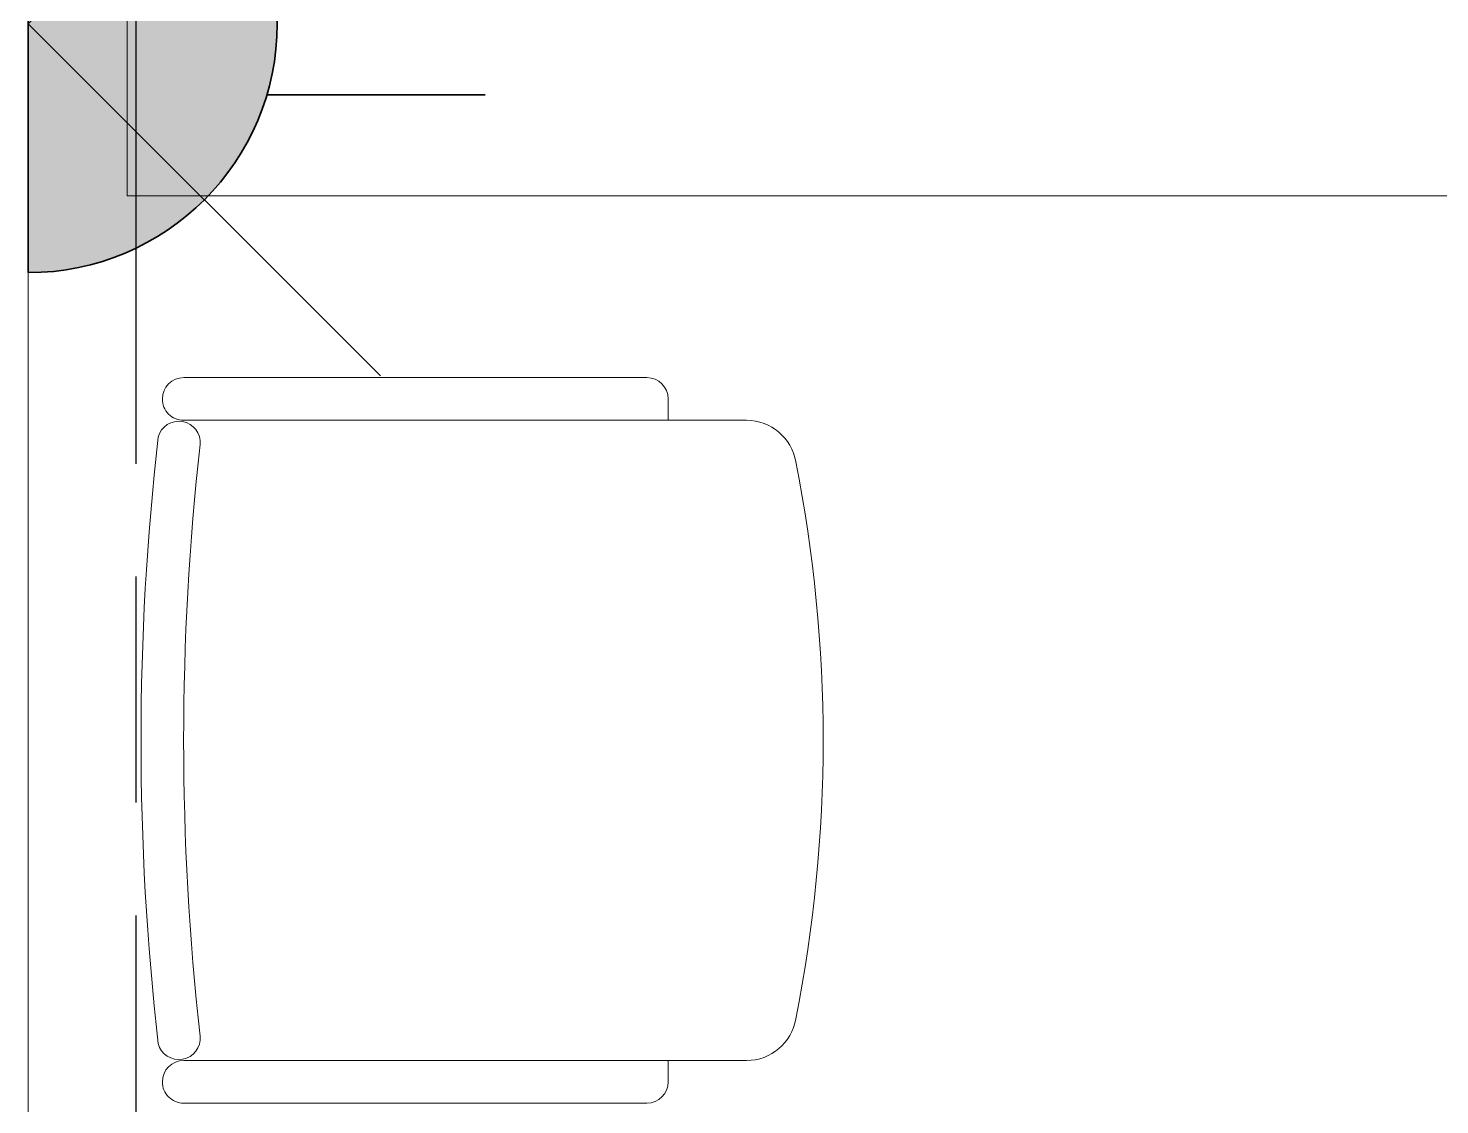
# Model space of a CAD drawing. Header units: inches. Extents: x -12418 to 242017, y -29325 to 19878.
# Drawn here: x 40997 to 41989, y -10880 to -10124 of the extents above; entities that cross this region are included whole.
import ezdxf
from ezdxf.enums import TextEntityAlignment as Align

# ---------------------------------------------------------------- set-up
doc = ezdxf.new("R2010")
doc.units = ezdxf.units.IN
doc.header["$LTSCALE"] = 25
doc.header["$MEASUREMENT"] = 0
doc.linetypes.add('DASHDOT', pattern=[25.4, 12.7, -6.35, 0, -6.35])
doc.linetypes.add('HIDDEN', pattern=[9.525, 6.35, -3.175])
doc.layers.get('0').update_dxf_attribs({"color": 8})
doc.layers.get('Defpoints').update_dxf_attribs({"color": 8})
for name, color, linetype, lineweight in [('00-Ground Floor$0$LOADING', 253, 'Continuous', 5), ('00-Ground Floor$0$NEW Wall', 166, 'Continuous', 5), ('00-Ground Floor$0$Walls', 251, 'Continuous', 5), ('E-LITE-CLNG-CNDT', 6, 'DASHDOT', 35), ('E-LITE-EXIT-NUMB', 6, 'Continuous', 25), ('E-POWR-FLOR-CNDT', 6, 'HIDDEN', 25), ('E-POWR-WALL @ 100', 4, 'Continuous', 35)]:
    doc.layers.add(name, color=color, linetype=linetype, lineweight=lineweight)
doc.styles.add('DC_Simplex', font='SIMPLEX.shx', dxfattribs={"width": 0.7})

# ---------------------------------------------------------------- blocks, each defined once
blk = doc.blocks.new('00-Ground Floor$0$GF21016-P')
at = {"layer": '00-Ground Floor$0$LOADING', "extrusion": (-1.24384e-09, -1.20261e-09, -1)}
for p, q in [((0.01278, 0.01793), (0.01278, 0.41365)), ((0.46278, 0.01793), (0.46278, 0.41365)), ((-0.00222, 0.35848), (0.01278, 0.35848)), ((0.47778, 0.35848), (0.46278, 0.35848)), ((-0.01722, 0.01793), (-0.01722, 0.34348)), ((0.49278, 0.01793), (0.49278, 0.34348)), ((0.47778, 0.00293), (0.47778, 0.00293))]:
    blk.add_line(p, q, dxfattribs=at)
for centre, radius, start, end in [((-0.23778, -0.5362), 1.00364, 78.75684, 101.24316), ((-0.04778, 0.41365), 0.035, 0, 80.65572), ((-0.42778, 0.41365), 0.035, 99.34428, 180), ((0.00222, 0.34348), 0.015, 0, 90), ((-0.47778, 0.34348), 0.015, 90, 180), ((-0.02845, 0.01455), 0.01501, 284.3864, 95.52091), ((-0.4471, 0.01455), 0.01501, 84.47909, 255.6136), ((-0.23778, 1.89282), 1.8749, 263.6341, 276.3659), ((0.00222, 0.01793), 0.015, 270, 0), ((0.00222, 0.01793), 0.015, 180, 270), ((-0.47778, 0.01793), 0.015, 270, 0), ((-0.47778, 0.01793), 0.015, 180, 270), ((-0.23778, 1.87344), 1.8855, 263.51186, 276.48814)]:
    blk.add_arc(centre, radius, start, end, dxfattribs=at)
blk = doc.blocks.new('*X106')
at = {"color": 0}
for p, q in [((13, 1), (13, 1)), ((13, 1), (13, 1)), ((13, 1), (13, 1)), ((13, 1), (13, 1)), ((13, 1), (13, 1)), ((13, 1), (13, 1)), ((13, 1), (13, 1)), ((13, 1), (13, 1)), ((13, 1), (13, 1)), ((13, 1), (13, 1)), ((13, 1), (13, 1)), ((13, 1), (13, 1)), ((13, 1), (13, 1)), ((13, 1), (13, 1)), ((13, 1), (13, 1)), ((13, 1), (14, 1)), ((13, 1), (14, 1)), ((13, 1), (14, 1)), ((13, 1), (13, 1)), ((13, 1), (13, 1)), ((13, 1), (13, 1)), ((13, 1), (13, 1)), ((13, 1), (13, 1)), ((13, 1), (13, 1)), ((13, 1), (13, 1)), ((13, 1), (13, 1)), ((13, 1), (13, 1)), ((13, 1), (13, 1)), ((13, 1), (13, 1)), ((13, 1), (13, 1)), ((13, 1), (13, 1)), ((13, 1), (13, 1)), ((13, 1), (13, 1)), ((13, 1), (13, 1)), ((13, 1), (13, 1)), ((13, 1), (13, 1)), ((13, 1), (13, 1)), ((13, 1), (13, 1)), ((13, 1), (13, 1)), ((13, 1), (13, 1)), ((13, 1), (13, 1)), ((13, 1), (13, 1)), ((13, 1), (13, 1)), ((13, 1), (13, 1)), ((13, 1), (13, 1)), ((13, 1), (13, 1)), ((13, 1), (13, 1)), ((13, 1), (13, 1)), ((13, 1), (13, 1)), ((13, 1), (13, 1)), ((13, 1), (13, 1)), ((13, 1), (13, 1)), ((13, 1), (13, 1)), ((13, 1), (13, 1)), ((13, 1), (13, 1)), ((13, 1), (13, 1)), ((13, 1), (13, 1)), ((13, 1), (13, 1)), ((13, 1), (13, 1)), ((13, 1), (13, 1)), ((13, 1), (13, 1)), ((13, 1), (13, 1)), ((13, 1), (13, 1)), ((13, 1), (13, 1)), ((13, 1), (13, 1)), ((13, 1), (13, 1)), ((13, 1), (13, 1)), ((13, 1), (13, 1)), ((13, 1), (13, 1)), ((13, 1), (13, 1)), ((13, 1), (13, 1)), ((13, 1), (13, 1)), ((13, 1), (13, 1)), ((13, 1), (13, 1)), ((13, 1), (13, 1)), ((13, 1), (13, 1)), ((13, 1), (13, 1)), ((13, 1), (13, 1)), ((13, 1), (13, 1)), ((13, 1), (13, 1)), ((13, 1), (13, 1)), ((13, 1), (13, 1)), ((13, 1), (13, 1)), ((13, 1), (13, 1)), ((13, 1), (13, 1)), ((13, 1), (13, 1)), ((13, 1), (13, 1)), ((13, 1), (13, 1)), ((13, 1), (13, 1)), ((13, 1), (13, 1)), ((13, 1), (13, 1)), ((13, 1), (13, 1)), ((13, 1), (13, 1)), ((13, 1), (13, 1)), ((13, 1), (13, 1)), ((13, 1), (13, 1)), ((13, 1), (13, 1)), ((13, 1), (13, 1)), ((13, 1), (13, 1)), ((13, 1), (13, 1)), ((13, 1), (13, 1)), ((13, 1), (13, 1)), ((13, 1), (13, 1)), ((13, 1), (13, 1)), ((13, 1), (13, 1)), ((13, 1), (13, 1)), ((13, 1), (13, 1)), ((13, 1), (13, 1)), ((13, 1), (13, 1)), ((13, 1), (13, 1)), ((13, 1), (13, 1)), ((13, 1), (13, 1)), ((13, 1), (13, 1)), ((13, 1), (13, 1)), ((13, 1), (13, 1)), ((13, 1), (13, 1)), ((13, 1), (13, 1)), ((13, 1), (13, 1)), ((13, 1), (13, 1)), ((13, 1), (13, 1)), ((13, 1), (13, 1)), ((13, 1), (13, 1)), ((13, 1), (13, 1)), ((13, 1), (14, 1)), ((13, 0), (13, 0)), ((13, 0), (13, 0)), ((13, 0), (13, 0)), ((13, 0), (13, 0)), ((13, 0), (13, 0)), ((13, 0), (13, 0)), ((13, 0), (13, 0)), ((13, 0), (13, 0)), ((13, 0), (13, 0)), ((13, 0), (13, 0)), ((13, 0), (13, 0)), ((13, 0), (13, 0)), ((13, 0), (13, 0)), ((13, 0), (13, 0)), ((13, 0), (13, 0)), ((13, 0), (13, 0)), ((13, 0), (13, 0)), ((13, 0), (13, 0)), ((13, 0), (13, 0)), ((13, 0), (13, 0)), ((13, 0), (13, 0)), ((13, 0), (13, 0)), ((13, 0), (13, 0)), ((13, 0), (13, 0)), ((13, 0), (13, 0)), ((13, 0), (13, 0)), ((13, 0), (13, 0)), ((13, 0), (13, 0)), ((13, 0), (13, 0)), ((13, 0), (13, 0)), ((13, 0), (13, 0)), ((13, 0), (13, 0)), ((13, 0), (13, 0)), ((13, 0), (13, 0)), ((13, 0), (13, 0)), ((13, 0), (13, 0)), ((13, 0), (13, 0)), ((13, 0), (13, 0)), ((13, 0), (13, 0)), ((13, 0), (13, 0)), ((13, 0), (13, 0)), ((13, 0), (13, 0)), ((13, 0), (13, 0)), ((13, 0), (13, 0)), ((13, 0), (13, 0)), ((13, 0), (13, 0)), ((13, 0), (13, 0)), ((13, 0), (13, 0)), ((13, 0), (14, 0)), ((13, 0), (14, 0)), ((13, 0), (13, 0)), ((13, 0), (14, 0)), ((14, 1), (14, 1)), ((14, 1), (14, 1)), ((14, 1), (14, 1)), ((14, 1), (14, 1)), ((14, 1), (14, 1)), ((14, 1), (14, 1)), ((14, 1), (14, 1)), ((14, 1), (14, 1)), ((14, 1), (14, 1)), ((14, 1), (14, 1)), ((14, 1), (14, 1)), ((14, 1), (14, 1)), ((14, 1), (14, 1)), ((14, 1), (14, 1)), ((14, 1), (14, 1)), ((14, 1), (14, 1)), ((14, 1), (14, 1)), ((14, 1), (14, 1)), ((14, 1), (14, 1)), ((14, 1), (14, 1)), ((14, 1), (14, 1)), ((14, 1), (14, 1)), ((14, 1), (14, 1)), ((14, 1), (14, 1)), ((14, 1), (14, 1)), ((14, 1), (14, 1)), ((14, 1), (14, 1)), ((14, 1), (14, 1)), ((14, 1), (14, 1)), ((14, 1), (14, 1)), ((14, 1), (14, 1)), ((14, 1), (14, 1)), ((14, 1), (14, 1)), ((14, 1), (14, 1)), ((14, 1), (14, 1)), ((14, 1), (14, 1)), ((14, 1), (14, 1)), ((14, 1), (14, 1)), ((14, 1), (14, 1)), ((14, 1), (14, 1)), ((14, 1), (14, 1)), ((14, 1), (14, 1)), ((14, 1), (14, 1)), ((14, 1), (14, 1)), ((14, 1), (14, 1)), ((14, 1), (14, 1)), ((14, 1), (14, 1)), ((14, 1), (14, 1)), ((14, 1), (14, 1)), ((14, 1), (14, 1)), ((14, 1), (14, 1)), ((14, 1), (14, 1)), ((14, 1), (14, 1)), ((14, 1), (14, 1)), ((14, 1), (14, 1)), ((14, 1), (14, 1)), ((14, 1), (14, 1)), ((14, 1), (14, 1)), ((14, 1), (14, 1)), ((14, 1), (14, 1)), ((14, 1), (14, 1)), ((14, 1), (14, 1)), ((14, 1), (14, 1)), ((14, 1), (14, 1)), ((14, 1), (14, 1)), ((14, 1), (14, 1)), ((14, 1), (14, 1)), ((14, 1), (14, 1)), ((14, 1), (14, 1)), ((14, 1), (14, 1)), ((14, 1), (14, 1)), ((14, 1), (14, 1)), ((14, 1), (14, 1)), ((14, 1), (14, 1)), ((14, 1), (14, 1)), ((14, 1), (14, 1)), ((14, 1), (14, 1)), ((14, 1), (14, 1)), ((14, 1), (14, 1)), ((14, 1), (14, 1)), ((14, 1), (14, 1)), ((14, 1), (14, 1)), ((14, 1), (14, 1)), ((14, 1), (14, 1)), ((14, 1), (14, 1)), ((14, 1), (14, 1)), ((14, 1), (14, 1)), ((14, 1), (14, 1)), ((14, 1), (14, 1)), ((14, 1), (14, 1)), ((14, 1), (14, 1)), ((14, 1), (14, 1)), ((14, 1), (14, 1)), ((14, 1), (14, 1)), ((14, 0), (14, 0)), ((14, 0), (14, 0)), ((14, 0), (14, 0)), ((14, 0), (14, 0)), ((14, 0), (14, 0)), ((14, 0), (14, 0)), ((14, 0), (14, 0)), ((14, 0), (14, 0)), ((14, 0), (14, 0)), ((14, 0), (14, 0)), ((14, 0), (14, 0)), ((14, 0), (14, 0)), ((14, 0), (14, 0)), ((14, 0), (14, 0)), ((14, 0), (14, 0)), ((14, 0), (14, 0)), ((14, 0), (14, 0)), ((14, 0), (14, 0)), ((14, 0), (14, 0)), ((14, 0), (14, 0)), ((14, 0), (14, 0)), ((14, 0), (14, 0)), ((14, 0), (14, 0)), ((14, 0), (14, 0)), ((14, 0), (14, 0)), ((14, 0), (14, 0)), ((14, 0), (14, 0)), ((14, 0), (14, 0)), ((14, 0), (14, 0)), ((14, 0), (14, 0)), ((14, 0), (14, 0)), ((14, 0), (14, 0)), ((14, 0), (14, 0)), ((14, 0), (14, 0)), ((14, 0), (14, 0)), ((14, 0), (14, 0)), ((14, 0), (14, 0)), ((14, 0), (14, 0)), ((14, 0), (14, 0)), ((14, 0), (14, 0)), ((14, 0), (14, 0)), ((14, 0), (14, 0)), ((14, 0), (14, 0)), ((14, 0), (14, 0)), ((14, 0), (14, 0)), ((14, 0), (14, 0)), ((14, 0), (14, 0)), ((14, 0), (14, 0)), ((13, 0), (13, 0)), ((13, 0), (14, 0)), ((13, 0), (13, 0)), ((13, 0), (14, 0)), ((13, 0), (13, 0)), ((13, 0), (14, 0)), ((13, 0), (13, 0)), ((13, 0), (13, 0)), ((13, 0), (13, 0)), ((13, 0), (13, 0)), ((13, 0), (14, 0)), ((13, 0), (13, 0)), ((13, 0), (14, 0)), ((13, 0), (13, 0)), ((13, 0), (14, 0)), ((13, 0), (13, 0)), ((13, 0), (14, 0)), ((13, 0), (13, 0)), ((13, 0), (14, 0)), ((13, 0), (13, 0)), ((13, 0), (14, 0)), ((13, 0), (13, 0)), ((13, 0), (14, 0)), ((13, 0), (13, 0)), ((13, 0), (13, 0)), ((13, 0), (13, 0)), ((13, 0), (14, 0)), ((13, 0), (13, 0)), ((13, 0), (14, 0)), ((13, 0), (13, 0)), ((13, 0), (14, 0)), ((13, 0), (13, 0)), ((13, 0), (14, 0)), ((13, 0), (13, 0)), ((13, 0), (13, 0)), ((13, 0), (13, 0)), ((13, 0), (13, 0)), ((13, 0), (13, 0)), ((13, 0), (13, 0)), ((13, 0), (13, 0)), ((13, 0), (13, 0)), ((13, 0), (13, 0)), ((13, 0), (13, 0)), ((13, 0), (13, 0)), ((13, 0), (13, 0)), ((13, 0), (13, 0)), ((13, 0), (13, 0)), ((13, 0), (13, 0)), ((13, 0), (13, 0)), ((13, 0), (13, 0)), ((13, 0), (13, 0)), ((13, 0), (13, 0)), ((13, 0), (13, 0)), ((13, 0), (13, 0)), ((13, 0), (13, 0)), ((13, 0), (13, 0)), ((13, 0), (13, 0)), ((13, 0), (13, 0)), ((13, 0), (13, 0)), ((13, 0), (13, 0)), ((13, 0), (13, 0)), ((13, 0), (13, 0)), ((13, 0), (13, 0)), ((13, 0), (13, 0)), ((13, -1), (13, -1)), ((13, -1), (13, -1)), ((13, -1), (13, -1)), ((13, -1), (13, -1)), ((13, -1), (13, -1)), ((13, -1), (14, -1)), ((13, -1), (13, -1)), ((14, 0), (14, 0)), ((14, 0), (14, 0)), ((14, 0), (14, 0)), ((14, 0), (14, 0)), ((14, 0), (14, 0)), ((14, 0), (14, 0)), ((14, 0), (14, 0)), ((14, 0), (14, 0)), ((14, 0), (14, 0)), ((14, 0), (14, 0)), ((14, 0), (14, 0)), ((14, 0), (14, 0)), ((14, 0), (14, 0)), ((14, 0), (14, 0)), ((14, 0), (14, 0)), ((13, 0), (14, 0)), ((14, 0), (14, 0)), ((14, 0), (14, 0)), ((14, 0), (14, 0)), ((14, 0), (14, 0)), ((14, 0), (14, 0)), ((14, 0), (14, 0)), ((14, 0), (14, 0)), ((14, 0), (14, 0)), ((14, 0), (14, 0)), ((14, 0), (14, 0)), ((14, 0), (14, 0)), ((14, 0), (14, 0)), ((14, 0), (14, 0)), ((14, 0), (14, 0)), ((14, 0), (14, 0)), ((14, 0), (14, 0)), ((14, 0), (14, 0)), ((14, 0), (14, 0)), ((14, 0), (14, 0)), ((14, 0), (14, 0)), ((14, 0), (14, 0)), ((14, 0), (14, 0)), ((14, 0), (14, 0)), ((14, 0), (14, 0)), ((14, 0), (14, 0)), ((14, 0), (14, 0)), ((14, 0), (14, 0)), ((14, 0), (14, 0)), ((14, 0), (14, 0)), ((14, 0), (14, 0)), ((14, 0), (14, 0)), ((14, 0), (14, 0)), ((14, 0), (14, 0)), ((14, 0), (14, 0)), ((14, -1), (14, -1)), ((14, -1), (14, -1)), ((14, -1), (14, -1)), ((14, -1), (14, -1)), ((14, -1), (14, -1))]:
    blk.add_line(p, q, dxfattribs=at)
blk = doc.blocks.new('*X105')
at = {"color": 0}
for p, q in [((5, 3), (5, 3)), ((5, 3), (5, 3)), ((5, 3), (5, 3)), ((5, 3), (5, 3)), ((5, 3), (5, 3)), ((5, 3), (5, 3)), ((5, 3), (5, 3)), ((5, 3), (5, 3)), ((5, 3), (5, 3)), ((5, 3), (5, 3)), ((5, 3), (5, 3)), ((5, 3), (5, 3)), ((5, 3), (5, 3)), ((5, 3), (5, 3)), ((5, 3), (5, 3)), ((5, 3), (5, 3)), ((5, 3), (5, 3)), ((5, 3), (5, 3)), ((5, 3), (5, 3)), ((5, 3), (5, 3)), ((5, 3), (5, 3)), ((5, 3), (5, 3)), ((5, 3), (5, 3)), ((5, 3), (5, 3)), ((5, 3), (5, 3)), ((5, 3), (5, 3)), ((5, 3), (5, 3)), ((5, 3), (5, 3)), ((5, 3), (5, 3)), ((5, 3), (5, 3)), ((5, 3), (5, 3)), ((5, 3), (5, 3)), ((5, 3), (5, 3)), ((5, 3), (5, 3)), ((5, 3), (5, 3)), ((5, 3), (5, 3)), ((5, 3), (5, 3)), ((5, 3), (5, 3)), ((5, 3), (5, 3)), ((5, 3), (5, 3)), ((5, 3), (5, 3)), ((5, 3), (5, 3)), ((5, 3), (5, 3)), ((5, 3), (5, 3)), ((5, 3), (5, 3)), ((5, 3), (5, 3)), ((5, 3), (5, 3)), ((5, 3), (5, 3)), ((5, 3), (5, 3)), ((5, 3), (5, 3)), ((5, 3), (5, 3)), ((5, 3), (5, 3)), ((5, 3), (5, 3)), ((5, 3), (5, 3)), ((5, 3), (5, 3)), ((5, 3), (5, 3)), ((5, 3), (5, 3)), ((5, 3), (5, 3)), ((5, 3), (5, 3)), ((5, 3), (5, 3)), ((5, 3), (5, 3)), ((5, 3), (5, 3)), ((5, 3), (5, 3)), ((5, 3), (5, 3)), ((5, 3), (5, 3)), ((5, 3), (5, 3)), ((6, 3), (5, 3)), ((5, 3), (5, 3)), ((6, 3), (5, 3)), ((5, 3), (5, 3)), ((6, 3), (5, 3)), ((5, 3), (5, 3)), ((6, 3), (5, 3)), ((5, 3), (5, 3)), ((5, 3), (5, 3)), ((5, 3), (5, 3)), ((5, 3), (5, 3)), ((5, 3), (5, 3)), ((5, 3), (5, 3)), ((5, 3), (5, 3)), ((5, 3), (5, 3)), ((5, 3), (5, 3)), ((5, 3), (5, 3)), ((5, 3), (5, 3)), ((5, 3), (5, 3)), ((5, 3), (5, 3)), ((5, 3), (5, 3)), ((5, 3), (5, 3)), ((5, 3), (5, 3)), ((5, 3), (5, 3)), ((5, 3), (5, 3)), ((5, 3), (5, 3)), ((5, 3), (5, 3)), ((5, 3), (5, 3)), ((5, 3), (5, 3)), ((5, 3), (5, 3)), ((6, 3), (6, 3)), ((6, 3), (6, 3)), ((6, 3), (6, 3)), ((6, 3), (6, 3)), ((6, 3), (6, 3)), ((6, 3), (6, 3)), ((6, 3), (6, 3)), ((6, 3), (6, 3)), ((6, 3), (6, 3)), ((6, 3), (6, 3)), ((6, 3), (6, 3)), ((6, 3), (6, 3)), ((6, 3), (6, 3)), ((6, 3), (6, 3)), ((6, 3), (6, 3)), ((6, 3), (6, 3)), ((6, 3), (6, 3)), ((6, 3), (6, 3)), ((6, 3), (6, 3)), ((6, 3), (6, 3)), ((6, 3), (6, 3)), ((6, 3), (6, 3)), ((6, 3), (6, 3)), ((6, 3), (6, 3)), ((6, 3), (6, 3)), ((6, 3), (6, 3)), ((6, 3), (6, 3)), ((6, 3), (6, 3)), ((6, 3), (6, 3)), ((6, 3), (6, 3)), ((6, 3), (6, 3)), ((6, 3), (6, 3)), ((6, 3), (6, 3)), ((6, 3), (6, 3)), ((6, 3), (6, 3)), ((6, 3), (6, 3)), ((6, 3), (6, 3)), ((6, 3), (6, 3)), ((6, 3), (6, 3)), ((6, 3), (6, 3)), ((6, 3), (6, 3)), ((6, 3), (6, 3)), ((6, 3), (6, 3)), ((6, 3), (6, 3)), ((6, 3), (6, 3)), ((6, 3), (6, 3)), ((6, 3), (6, 3)), ((6, 3), (6, 3)), ((6, 3), (6, 3)), ((6, 3), (6, 3)), ((6, 3), (6, 3)), ((6, 3), (6, 3)), ((6, 3), (6, 3)), ((6, 3), (6, 3)), ((6, 3), (6, 3)), ((6, 3), (6, 3)), ((6, 3), (6, 3)), ((6, 3), (6, 3)), ((6, 3), (6, 3)), ((6, 3), (6, 3)), ((6, 3), (6, 3)), ((6, 3), (6, 3)), ((6, 3), (6, 3)), ((6, 3), (6, 3)), ((6, 3), (6, 3)), ((6, 3), (6, 3)), ((6, 3), (6, 3)), ((6, 3), (6, 3)), ((6, 3), (6, 3)), ((6, 3), (6, 3)), ((6, 3), (6, 3)), ((6, 3), (6, 3)), ((6, 3), (6, 3)), ((6, 3), (6, 3)), ((6, 3), (6, 3)), ((6, 3), (6, 3)), ((6, 3), (6, 3)), ((6, 3), (6, 3)), ((6, 3), (6, 3)), ((6, 3), (6, 3)), ((6, 3), (6, 3)), ((6, 3), (6, 3)), ((6, 3), (6, 3)), ((6, 3), (6, 3)), ((6, 3), (6, 3)), ((6, 3), (6, 3)), ((6, 3), (6, 3)), ((6, 3), (6, 3)), ((6, 3), (6, 3)), ((6, 3), (6, 3)), ((6, 3), (6, 3)), ((6, 3), (6, 3)), ((6, 3), (6, 3)), ((6, 3), (6, 3)), ((6, 3), (6, 3)), ((6, 3), (6, 3)), ((6, 3), (6, 3)), ((6, 3), (6, 3)), ((6, 3), (6, 3)), ((6, 3), (6, 3)), ((6, 3), (6, 3)), ((6, 3), (6, 3)), ((6, 3), (6, 3)), ((6, 3), (6, 3)), ((6, 3), (6, 3)), ((6, 3), (6, 3)), ((6, 3), (6, 3)), ((6, 3), (6, 3)), ((6, 3), (6, 3)), ((6, 3), (6, 3)), ((6, 3), (6, 3)), ((6, 3), (6, 3)), ((6, 3), (6, 3)), ((6, 3), (6, 3)), ((6, 3), (6, 3)), ((6, 3), (6, 3)), ((6, 3), (6, 3)), ((6, 3), (6, 3)), ((6, 3), (6, 3)), ((6, 3), (6, 3)), ((6, 3), (6, 3)), ((6, 3), (6, 3)), ((6, 3), (6, 3)), ((6, 3), (6, 3)), ((6, 3), (6, 3)), ((6, 3), (6, 3)), ((6, 3), (6, 3)), ((6, 3), (6, 3)), ((6, 3), (6, 3)), ((6, 3), (6, 3)), ((6, 3), (6, 3)), ((6, 3), (6, 3)), ((6, 3), (6, 3)), ((6, 3), (6, 3)), ((6, 3), (6, 3)), ((6, 3), (6, 3)), ((6, 3), (6, 3)), ((6, 3), (6, 3)), ((6, 3), (6, 3)), ((6, 3), (6, 3)), ((6, 3), (6, 3)), ((6, 3), (6, 3)), ((6, 3), (6, 3)), ((6, 3), (6, 3)), ((6, 3), (6, 3)), ((6, 3), (6, 3)), ((6, 3), (6, 3)), ((6, 3), (6, 3)), ((6, 3), (6, 3)), ((6, 3), (6, 3)), ((6, 3), (6, 3)), ((6, 3), (6, 3)), ((6, 3), (6, 3)), ((6, 3), (6, 3)), ((6, 3), (6, 3)), ((6, 3), (6, 3)), ((6, 3), (6, 3)), ((6, 3), (6, 3)), ((6, 3), (6, 3)), ((6, 3), (6, 3)), ((6, 3), (6, 3)), ((6, 3), (6, 3)), ((6, 3), (6, 3)), ((6, 3), (6, 3)), ((6, 3), (6, 3)), ((6, 3), (6, 3)), ((6, 3), (6, 3)), ((6, 3), (6, 3)), ((6, 3), (6, 3)), ((6, 3), (6, 3)), ((6, 3), (6, 3)), ((6, 3), (6, 3)), ((6, 3), (6, 3)), ((6, 3), (6, 3)), ((6, 3), (6, 3)), ((6, 3), (6, 3)), ((6, 3), (6, 3)), ((6, 3), (6, 3)), ((6, 3), (6, 3)), ((6, 3), (6, 3)), ((6, 3), (6, 3)), ((6, 3), (6, 3)), ((6, 3), (6, 3)), ((6, 3), (6, 3)), ((6, 3), (6, 3)), ((6, 3), (6, 3)), ((6, 3), (6, 3)), ((6, 3), (6, 3)), ((6, 3), (6, 3)), ((6, 3), (6, 3)), ((6, 3), (6, 3)), ((6, 3), (6, 3)), ((6, 3), (6, 3)), ((6, 3), (6, 3)), ((6, 3), (6, 3)), ((6, 3), (6, 3)), ((6, 3), (6, 3)), ((6, 3), (6, 3)), ((6, 3), (6, 3)), ((6, 3), (6, 3)), ((6, 3), (6, 3)), ((6, 3), (6, 3)), ((6, 3), (6, 3)), ((6, 3), (6, 3)), ((6, 3), (5, 3)), ((6, 3), (5, 3)), ((6, 3), (5, 3)), ((6, 3), (5, 3)), ((6, 3), (5, 3)), ((6, 3), (6, 3)), ((6, 3), (6, 3)), ((6, 3), (6, 3)), ((6, 3), (6, 3)), ((6, 3), (6, 3)), ((6, 3), (6, 3)), ((6, 3), (6, 3)), ((6, 3), (6, 3)), ((6, 3), (6, 3)), ((6, 3), (6, 3)), ((6, 3), (6, 3)), ((6, 3), (6, 3)), ((6, 3), (6, 3)), ((6, 3), (6, 3)), ((6, 3), (6, 3)), ((6, 3), (6, 3)), ((6, 3), (6, 3)), ((6, 3), (6, 3)), ((6, 3), (6, 3)), ((6, 3), (6, 3)), ((6, 3), (6, 3)), ((6, 3), (6, 3)), ((6, 3), (6, 3)), ((6, 3), (6, 3)), ((6, 3), (6, 3)), ((6, 3), (6, 3)), ((6, 3), (6, 3)), ((6, 3), (6, 3)), ((6, 3), (6, 3)), ((6, 3), (6, 3)), ((6, 3), (6, 3)), ((6, 3), (6, 3)), ((6, 3), (6, 3)), ((6, 3), (6, 3)), ((6, 3), (6, 3)), ((6, 3), (6, 3)), ((6, 3), (6, 3)), ((6, 3), (6, 3)), ((6, 3), (6, 3)), ((6, 3), (6, 3)), ((6, 3), (6, 3)), ((6, 3), (6, 3)), ((6, 3), (6, 3)), ((6, 3), (6, 3)), ((6, 3), (6, 3)), ((6, 3), (6, 3)), ((6, 3), (6, 3)), ((6, 3), (6, 3)), ((6, 3), (6, 3)), ((6, 3), (6, 3)), ((6, 3), (6, 3)), ((6, 3), (6, 3)), ((6, 3), (6, 3)), ((6, 3), (6, 3)), ((6, 3), (6, 3)), ((6, 3), (6, 3)), ((6, 3), (6, 3)), ((6, 3), (6, 3)), ((6, 3), (6, 3)), ((6, 3), (6, 3)), ((6, 3), (6, 3)), ((6, 3), (6, 3)), ((6, 3), (6, 3)), ((6, 3), (6, 3)), ((6, 3), (6, 3)), ((6, 3), (6, 3)), ((6, 3), (6, 3)), ((6, 3), (6, 3)), ((6, 3), (6, 3)), ((6, 3), (6, 3)), ((6, 3), (6, 3)), ((6, 3), (6, 3)), ((6, 3), (6, 3)), ((6, 3), (6, 3)), ((6, 3), (6, 3)), ((6, 3), (6, 3)), ((6, 3), (6, 3)), ((6, 3), (6, 3)), ((6, 3), (6, 3)), ((6, 3), (6, 3)), ((6, 3), (6, 3)), ((6, 3), (6, 3)), ((6, 3), (6, 3)), ((6, 3), (6, 3)), ((6, 3), (6, 3)), ((6, 3), (6, 3)), ((6, 3), (6, 3)), ((6, 3), (6, 3)), ((6, 3), (6, 3)), ((6, 3), (6, 3)), ((6, 3), (6, 3)), ((6, 3), (6, 3)), ((6, 3), (6, 3)), ((6, 3), (6, 3)), ((6, 3), (6, 3)), ((6, 3), (6, 3)), ((6, 3), (6, 3)), ((6, 3), (6, 3)), ((6, 3), (6, 3)), ((6, 3), (6, 3)), ((6, 3), (6, 3)), ((6, 3), (6, 3)), ((6, 3), (6, 3)), ((6, 3), (6, 3)), ((6, 3), (6, 3)), ((6, 3), (6, 3)), ((6, 3), (6, 3)), ((6, 3), (6, 3)), ((6, 3), (6, 3)), ((6, 3), (6, 3)), ((6, 3), (6, 3)), ((6, 3), (6, 3)), ((6, 3), (6, 3)), ((6, 3), (6, 3)), ((6, 3), (6, 3)), ((6, 3), (6, 3)), ((6, 3), (6, 3)), ((6, 3), (6, 3)), ((6, 3), (6, 3)), ((6, 3), (6, 3)), ((6, 3), (6, 3)), ((6, 3), (6, 3)), ((6, 3), (6, 3)), ((6, 3), (6, 3)), ((6, 3), (6, 3)), ((6, 3), (6, 3)), ((6, 3), (6, 3)), ((6, 3), (6, 3)), ((6, 3), (6, 3)), ((6, 3), (6, 3)), ((6, 3), (6, 3)), ((6, 3), (6, 3)), ((6, 3), (6, 3)), ((6, 3), (6, 3)), ((6, 3), (6, 3)), ((6, 3), (6, 3)), ((6, 3), (6, 3)), ((6, 3), (6, 3)), ((6, 3), (6, 3)), ((6, 3), (6, 3)), ((6, 3), (6, 3)), ((6, 3), (6, 3)), ((6, 3), (6, 3)), ((6, 3), (6, 3)), ((6, 3), (6, 3)), ((6, 3), (6, 3)), ((6, 3), (6, 3)), ((6, 3), (6, 3)), ((6, 3), (6, 3)), ((6, 3), (6, 3)), ((6, 3), (6, 3)), ((6, 3), (6, 3)), ((6, 3), (6, 3)), ((6, 3), (6, 3)), ((6, 3), (6, 3)), ((6, 3), (6, 3)), ((6, 3), (6, 3)), ((6, 3), (6, 3)), ((6, 3), (6, 3)), ((6, 3), (6, 3)), ((6, 3), (6, 3)), ((6, 3), (6, 3)), ((6, 3), (6, 3)), ((6, 3), (6, 3)), ((6, 3), (6, 3)), ((6, 3), (6, 3)), ((6, 3), (6, 3)), ((6, 3), (6, 3)), ((6, 3), (6, 3)), ((6, 3), (6, 3)), ((6, 3), (6, 3)), ((6, 3), (6, 3)), ((6, 3), (6, 3)), ((6, 3), (6, 3)), ((6, 3), (6, 3)), ((6, 3), (6, 3)), ((6, 3), (6, 3)), ((6, 3), (6, 3)), ((6, 3), (6, 3)), ((6, 3), (6, 3)), ((6, 3), (6, 3)), ((6, 3), (6, 3)), ((6, 3), (6, 3)), ((6, 3), (6, 3)), ((6, 3), (6, 3)), ((6, 3), (6, 3)), ((6, 3), (6, 3)), ((6, 3), (6, 3)), ((6, 3), (6, 3)), ((6, 3), (6, 3)), ((6, 3), (6, 3)), ((6, 3), (6, 3)), ((6, 3), (6, 3)), ((6, 3), (6, 3)), ((6, 3), (6, 3)), ((6, 3), (6, 3)), ((6, 3), (6, 3)), ((6, 3), (6, 3)), ((6, 3), (6, 3)), ((6, 3), (6, 3)), ((6, 3), (6, 3)), ((6, 3), (6, 3)), ((6, 3), (6, 3)), ((6, 3), (6, 3)), ((6, 3), (6, 3)), ((6, 3), (6, 3)), ((6, 3), (6, 3)), ((6, 3), (6, 3)), ((6, 3), (6, 3)), ((6, 3), (6, 3)), ((6, 3), (6, 3)), ((6, 3), (6, 3)), ((6, 3), (6, 3)), ((6, 3), (6, 3)), ((6, 3), (6, 3)), ((6, 3), (6, 3)), ((6, 3), (6, 3)), ((6, 3), (6, 3)), ((6, 3), (6, 3)), ((6, 3), (6, 3)), ((6, 3), (6, 3)), ((6, 3), (6, 3)), ((6, 3), (6, 3)), ((6, 3), (6, 3)), ((6, 3), (6, 3)), ((6, 3), (6, 3)), ((6, 3), (6, 3)), ((6, 3), (6, 3)), ((6, 3), (6, 3)), ((6, 3), (6, 3)), ((6, 3), (6, 3)), ((6, 3), (6, 3)), ((6, 3), (6, 3)), ((6, 3), (6, 3)), ((6, 3), (6, 3)), ((6, 3), (6, 3)), ((6, 3), (6, 3)), ((6, 3), (6, 3)), ((6, 3), (6, 3)), ((6, 3), (6, 3)), ((6, 3), (6, 3)), ((6, 3), (6, 3)), ((6, 3), (6, 3)), ((6, 3), (6, 3)), ((6, 3), (6, 3)), ((6, 3), (6, 3)), ((6, 3), (6, 3)), ((6, 3), (6, 3)), ((6, 3), (6, 3)), ((6, 3), (6, 3)), ((6, 3), (6, 3)), ((6, 3), (6, 3)), ((6, 3), (6, 3)), ((6, 3), (6, 3)), ((6, 3), (6, 3)), ((6, 3), (6, 3)), ((6, 3), (6, 3)), ((6, 3), (6, 3)), ((6, 3), (6, 3)), ((6, 3), (6, 3)), ((6, 3), (6, 3)), ((6, 3), (6, 3)), ((6, 3), (6, 3)), ((6, 3), (6, 3)), ((6, 3), (6, 3)), ((6, 3), (6, 3)), ((6, 3), (6, 3)), ((6, 3), (6, 3)), ((6, 3), (6, 3)), ((6, 3), (6, 3)), ((6, 3), (6, 3)), ((6, 3), (6, 3)), ((6, 3), (6, 3)), ((6, 3), (6, 3)), ((6, 3), (6, 3)), ((6, 3), (6, 3)), ((6, 3), (6, 3)), ((6, 3), (6, 3)), ((6, 3), (6, 3)), ((6, 3), (6, 3)), ((6, 3), (6, 3)), ((6, 3), (6, 3)), ((6, 3), (6, 3)), ((6, 3), (6, 3)), ((6, 3), (6, 3)), ((6, 3), (6, 3)), ((6, 3), (6, 3)), ((6, 3), (6, 3)), ((6, 3), (6, 3)), ((6, 3), (6, 3)), ((6, 3), (6, 3)), ((6, 3), (6, 3)), ((6, 3), (6, 3)), ((6, 3), (6, 3)), ((6, 3), (6, 3)), ((6, 3), (6, 3)), ((6, 3), (6, 3)), ((6, 3), (6, 3)), ((6, 3), (6, 3)), ((6, 3), (6, 3)), ((6, 3), (6, 3)), ((6, 3), (6, 3)), ((6, 3), (6, 3)), ((6, 3), (6, 3)), ((6, 3), (6, 3)), ((6, 3), (6, 3)), ((6, 3), (6, 3)), ((6, 3), (6, 3)), ((6, 3), (6, 3)), ((6, 3), (6, 3)), ((6, 3), (6, 3)), ((6, 3), (6, 3)), ((6, 3), (6, 3)), ((6, 3), (6, 3)), ((6, 3), (6, 3)), ((6, 3), (6, 3)), ((6, 3), (6, 3))]:
    blk.add_line(p, q, dxfattribs=at)
blk = doc.blocks.new('00-Ground Floor$0$GF21043-P')
at = {"color": 0}
for p, q in [((0.8, 0.75), (-0.8, 0.75)), ((0.8, 0), (0.8, 0.75))]:
    blk.add_line(p, q, dxfattribs=at)
for points in [[(0.8, 0.75), (0.8, 0.75), (0.8, 0.75), (0.8, 0.75), (0.8, 0.75), (0.8, 0.75), (0.8, 0.75), (0.8, 0.75), (0.8, 0.75), (0.8, 0.75), (0.8, 0.75), (0.8, 0.75), (0.8, 0.75), (0.8, 0.75), (0.8, 0.75), (0.8, 0.75), (0.8, 0.75), (0.8, 0.75), (0.8, 0.75), (0.8, 0.75), (0.8, 0.75), (0.8, 0.75), (0.8, 0.75), (0.8, 0.75), (0.8, 0.75), (0.8, 0.75), (0.8, 0.75), (0.8, 0.75), (0.8, 0.75), (0.8, 0.75), (0.8, 0.75), (0.8, 0.75), (0.8, 0.75), (0.8, 0.75), (0.8, 0.75), (0.8, 0.75), (0.8, 0.75), (0.8, 0.75), (0.8, 0.75), (0.8, 0.75), (0.8, 0.75), (0.8, 0.75), (0.8, 0.75), (0.8, 0.75), (0.8, 0.75), (0.8, 0.75), (0.8, 0.75), (0.8, 0.75), (0.8, 0.75), (0.8, 0.75), (0.8, 0.75), (0.8, 0.75), (0.8, 0.75), (0.8, 0.75), (0.8, 0.75), (0.8, 0.75), (0.8, 0.75), (0.8, 0.75), (0.8, 0.75), (0.8, 0.75), (0.8, 0.75), (0.8, 0.75), (0.8, 0.75), (0.8, 0.75), (0.8, 0.75), (0.8, 0.75), (0.8, 0.75), (0.8, 0.75), (0.8, 0.75), (0.8, 0.75), (0.8, 0.75), (0.8, 0.75), (0.8, 0.75), (0.8, 0.75), (0.8, 0.75), (0.8, 0.75), (0.8, 0.75), (0.8, 0.75), (0.8, 0.75), (0.8, 0.75), (0.8, 0.75), (0.8, 0.75), (0.8, 0.75), (0.8, 0.75), (0.8, 0.75), (0.8, 0.75), (0.8, 0.75), (0.8, 0.75), (0.8, 0.75), (0.8, 0.75), (0.8, 0.75), (0.8, 0.75), (0.8, 0.75), (0.8, 0.75), (0.8, 0.75), (0.8, 0.75), (0.8, 0.75), (0.8, 0.75), (0.8, 0.75), (0.8, 0.75), (0.8, 0.75), (0.8, 0.75), (0.8, 0.75), (0.8, 0.75), (0.8, 0.75), (0.8, 0.75), (0.8, 0.75), (0.8, 0.75), (0.8, 0.75), (0.8, 0.75), (0.8, 0.75), (0.8, 0.75), (0.8, 0.75), (0.8, 0.75), (0.8, 0.75), (0.8, 0.75), (0.8, 0.75), (0.8, 0.75), (0.8, 0.75), (0.8, 0.75), (0.8, 0.75), (0.8, 0.75), (0.8, 0.75), (0.8, 0.75), (0.8, 0.75), (0.8, 0.75), (0.8, 0.75), (0.8, 0.75), (0.8, 0.75), (0.8, 0.75), (0.8, 0.75), (0.8, 0.75), (0.8, 0.75), (0.8, 0.75), (0.8, 0.75), (0.8, 0.75), (0.8, 0.75), (0.8, 0.75), (0.8, 0.75), (0.8, 0.75), (0.8, 0.75), (0.8, 0.75), (0.8, 0.75), (0.8, 0.75), (0.8, 0.75), (0.8, 0.75), (0.8, 0.75), (0.8, 0.75), (0.8, 0.75), (0.8, 0.75), (0.8, 0.75), (0.8, 0.75), (0.8, 0.75), (0.8, 0.75), (0.8, 0.75), (0.8, 0.75), (0.8, 0.75), (0.8, 0.75), (0.8, 0.75), (0.8, 0.75), (0.8, 0.75), (0.8, 0.75), (0.8, 0.75), (0.8, 0.75), (0.8, 0.75), (0.8, 0.75), (0.8, 0.75), (0.8, 0.75), (0.8, 0.75), (0.8, 0.75), (0.8, 0.75), (0.8, 0.75), (0.8, 0.75), (0.8, 0.75), (0.8, 0.75), (0.8, 0.75), (0.8, 0.75), (0.8, 0.75), (0.8, 0.75), (0.8, 0.75), (0.8, 0.75), (0.8, 0.75), (0.8, 0.75), (0.8, 0.75), (0.8, 0.75), (0.8, 0.75), (0.8, 0.75), (0.8, 0.75), (0.8, 0.75), (0.8, 0.75), (0.8, 0.75), (0.8, 0.75), (0.8, 0.75), (0.8, 0.75), (0.8, 0.75), (0.8, 0.75), (0.8, 0.75), (0.8, 0.75), (0.8, 0.75), (0.8, 0.75), (0.8, 0.75), (0.8, 0.75), (0.8, 0.75), (0.8, 0.75), (0.8, 0.75), (0.8, 0.75), (0.8, 0.75), (0.8, 0.75), (0.8, 0.75), (0.8, 0.75), (0.8, 0.75), (0.8, 0.75), (0.8, 0.75), (0.8, 0.75), (0.8, 0.75), (0.8, 0.75), (0.8, 0.75), (0.8, 0.75), (0.8, 0.75), (0.8, 0.75), (0.8, 0.75), (0.8, 0.75), (0.8, 0.75), (0.8, 0.75), (0.8, 0.75), (0.8, 0.75), (0.8, 0.75), (0.8, 0.75), (0.8, 0.75), (0.8, 0.75), (0.8, 0.75), (0.8, 0.75), (0.8, 0.75), (0.8, 0.75), (0.8, 0.75), (0.8, 0.75), (0.8, 0.75), (0.8, 0.75), (0.8, 0.75), (0.8, 0.75), (0.8, 0.75), (0.8, 0.75), (0.8, 0.75), (0.8, 0.75), (0.8, 0.75), (0.8, 0.75), (0.8, 0.75), (0.8, 0.75), (0.8, 0.75), (0.8, 0.75), (0.8, 0.75), (0.8, 0.75), (0.8, 0.75), (0.8, 0.75), (0.8, 0.75), (0.8, 0.75), (0.8, 0.75), (0.8, 0.75), (0.8, 0.75), (0.8, 0.75), (0.8, 0.75), (0.8, 0.75), (0.8, 0.75), (0.8, 0.75), (0.8, 0.75), (0.8, 0.75), (0.8, 0.75), (0.8, 0.75), (0.8, 0.75), (0.8, 0.75), (0.8, 0.75), (0.8, 0.75), (0.8, 0.75), (0.8, 0.75), (0.8, 0.75), (0.8, 0.75), (0.8, 0.75)], [(0.8, 0.75), (0.8, 0.75), (0.8, 0.75), (0.8, 0.75), (0.8, 0.75), (0.8, 0.75), (0.8, 0.75), (0.8, 0.75), (0.8, 0.75), (0.8, 0.75), (0.8, 0.75), (0.8, 0.75), (0.8, 0.75), (0.8, 0.75), (0.8, 0.75), (0.8, 0.75), (0.8, 0.75), (0.8, 0.75), (0.8, 0.75), (0.8, 0.75), (0.8, 0.75), (0.8, 0.75), (0.8, 0.75), (0.8, 0.75), (0.8, 0.75), (0.8, 0.75), (0.8, 0.75), (0.8, 0.75), (0.8, 0.75), (0.8, 0.75), (0.8, 0.75), (0.8, 0.75), (0.8, 0.75), (0.8, 0.75), (0.8, 0.75), (0.8, 0.75), (0.8, 0.75), (0.8, 0.75), (0.8, 0.75), (0.8, 0.75), (0.8, 0.75), (0.8, 0.75), (0.8, 0.75), (0.8, 0.75), (0.8, 0.75), (0.8, 0.75), (0.8, 0.75), (0.8, 0.75), (0.8, 0.75), (0.8, 0.75), (0.8, 0.75), (0.8, 0.75), (0.8, 0.75), (0.8, 0.75), (0.8, 0.75), (0.8, 0.75), (0.8, 0.75), (0.8, 0.75), (0.8, 0.75), (0.8, 0.75), (0.8, 0.75), (0.8, 0.75), (0.8, 0.75), (0.8, 0.75), (0.8, 0.75), (0.8, 0.75), (0.8, 0.75), (0.8, 0.75), (0.8, 0.75), (0.8, 0.75), (0.8, 0.75), (0.8, 0.75), (0.8, 0.75), (0.8, 0.75), (0.8, 0.75), (0.8, 0.75), (0.8, 0.75), (0.8, 0.75), (0.8, 0.75), (0.8, 0.75), (0.8, 0.75), (0.8, 0.75), (0.8, 0.75), (0.8, 0.75), (0.8, 0.75), (0.8, 0.75), (0.8, 0.75), (0.8, 0.75), (0.8, 0.75), (0.8, 0.75), (0.8, 0.75), (0.8, 0.75), (0.8, 0.75), (0.8, 0.75), (0.8, 0.75), (0.8, 0.75), (0.8, 0.75), (0.8, 0.75), (0.8, 0.75), (0.8, 0.75), (0.8, 0.75), (0.8, 0.75), (0.8, 0.75), (0.8, 0.75), (0.8, 0.75), (0.8, 0.75), (0.8, 0.75), (0.8, 0.75), (0.8, 0.75), (0.8, 0.75), (0.8, 0.75), (0.8, 0.75), (0.8, 0.75), (0.8, 0.75), (0.8, 0.75), (0.8, 0.75), (0.8, 0.75), (0.8, 0.75), (0.8, 0.75), (0.8, 0.75), (0.8, 0.75), (0.8, 0.75), (0.8, 0.75), (0.8, 0.75), (0.8, 0.75), (0.8, 0.75), (0.8, 0.75), (0.8, 0.75), (0.8, 0.75), (0.8, 0.75), (0.8, 0.75), (0.8, 0.75), (0.8, 0.75), (0.8, 0.75), (0.8, 0.75), (0.8, 0.75), (0.8, 0.75), (0.8, 0.75), (0.8, 0.75), (0.8, 0.75), (0.8, 0.75), (0.8, 0.75), (0.8, 0.75), (0.8, 0.75), (0.8, 0.75), (0.8, 0.75), (0.8, 0.75), (0.8, 0.75), (0.8, 0.75), (0.8, 0.75), (0.8, 0.75), (0.8, 0.75), (0.8, 0.75), (0.8, 0.75), (0.8, 0.75), (0.8, 0.75), (0.8, 0.75), (0.8, 0.75), (0.8, 0.75), (0.8, 0.75), (0.8, 0.75), (0.8, 0.75), (0.8, 0.75), (0.8, 0.75), (0.8, 0.75), (0.8, 0.75), (0.8, 0.75), (0.8, 0.75), (0.8, 0.75), (0.8, 0.75), (0.8, 0.75), (0.8, 0.75), (0.8, 0.75), (0.8, 0.75), (0.8, 0.75), (0.8, 0.75), (0.8, 0.75), (0.8, 0.75), (0.8, 0.75), (0.8, 0.75), (0.8, 0.75), (0.8, 0.75), (0.8, 0.75), (0.8, 0.75), (0.8, 0.75), (0.8, 0.75), (0.8, 0.75), (0.8, 0.75), (0.8, 0.75), (0.8, 0.75), (0.8, 0.75), (0.8, 0.75), (0.8, 0.75), (0.8, 0.75), (0.8, 0.75), (0.8, 0.75), (0.8, 0.75), (0.8, 0.75), (0.8, 0.75), (0.8, 0.75), (0.8, 0.75), (0.8, 0.75), (0.8, 0.75), (0.8, 0.75), (0.8, 0.75), (0.8, 0.75), (0.8, 0.75), (0.8, 0.75), (0.8, 0.75), (0.8, 0.75), (0.8, 0.75), (0.8, 0.75), (0.8, 0.75), (0.8, 0.75), (0.8, 0.75), (0.8, 0.75), (0.8, 0.75), (0.8, 0.75), (0.8, 0.75)], [(0.8, 0.75), (0.8, 0.75), (0.8, 0.75), (0.8, 0.75), (0.8, 0.75), (0.8, 0.75), (0.8, 0.75), (0.8, 0.75), (0.8, 0.75), (0.8, 0.75), (0.8, 0.75), (0.8, 0.75), (0.8, 0.75), (0.8, 0.75), (0.8, 0.75), (0.8, 0.75), (0.8, 0.75), (0.8, 0.75), (0.8, 0.75), (0.8, 0.75), (0.8, 0.75), (0.8, 0.75), (0.8, 0.75), (0.8, 0.75), (0.8, 0.75), (0.8, 0.75), (0.8, 0.75), (0.8, 0.75), (0.8, 0.75), (0.8, 0.75), (0.8, 0.75), (0.8, 0.75), (0.8, 0.75), (0.8, 0.75), (0.8, 0.75), (0.8, 0.75), (0.8, 0.75), (0.8, 0.75), (0.8, 0.75), (0.8, 0.75), (0.8, 0.75), (0.8, 0.75), (0.8, 0.75), (0.8, 0.75), (0.8, 0.75), (0.8, 0.75), (0.8, 0.75), (0.8, 0.75), (0.8, 0.75), (0.8, 0.75), (0.8, 0.75), (0.8, 0.75), (0.8, 0.75), (0.8, 0.75), (0.8, 0.75), (0.8, 0.75), (0.8, 0.75), (0.8, 0.75), (0.8, 0.75), (0.8, 0.75), (0.8, 0.75), (0.8, 0.75), (0.8, 0.75), (0.8, 0.75), (0.8, 0.75), (0.8, 0.75), (0.8, 0.75), (0.8, 0.75), (0.8, 0.75), (0.8, 0.75), (0.8, 0.75), (0.8, 0.75), (0.8, 0.75), (0.8, 0.75), (0.8, 0.75), (0.8, 0.75), (0.8, 0.75), (0.8, 0.75), (0.8, 0.75), (0.8, 0.75), (0.8, 0.75), (0.8, 0.75), (0.8, 0.75), (0.8, 0.75), (0.8, 0.75), (0.8, 0.75), (0.8, 0.75), (0.8, 0.75), (0.8, 0.75), (0.8, 0.75), (0.8, 0.75), (0.8, 0.75), (0.8, 0.75), (0.8, 0.75), (0.8, 0.75), (0.8, 0.75), (0.8, 0.75), (0.8, 0.75), (0.8, 0.75), (0.8, 0.75), (0.8, 0.75), (0.8, 0.75), (0.8, 0.75), (0.8, 0.75), (0.8, 0.75), (0.8, 0.75), (0.8, 0.75), (0.8, 0.75), (0.8, 0.75), (0.8, 0.75), (0.8, 0.75), (0.8, 0.75), (0.8, 0.75), (0.8, 0.75), (0.8, 0.75), (0.8, 0.75), (0.8, 0.75), (0.8, 0.75), (0.8, 0.75), (0.8, 0.75), (0.8, 0.75), (0.8, 0.75), (0.8, 0.75), (0.8, 0.75), (0.8, 0.75), (0.8, 0.75), (0.8, 0.75), (0.8, 0.75), (0.8, 0.75), (0.8, 0.75), (0.8, 0.75), (0.8, 0.75), (0.8, 0.75), (0.8, 0.75), (0.8, 0.75), (0.8, 0.75), (0.8, 0.75), (0.8, 0.75), (0.8, 0.75), (0.8, 0.75), (0.8, 0.75), (0.8, 0.75), (0.8, 0.75), (0.8, 0.75), (0.8, 0.75), (0.8, 0.75), (0.8, 0.75), (0.8, 0.75), (0.8, 0.75), (0.8, 0.75), (0.8, 0.75), (0.8, 0.75), (0.8, 0.75), (0.8, 0.75), (0.8, 0.75), (0.8, 0.75), (0.8, 0.75), (0.8, 0.75), (0.8, 0.75), (0.8, 0.75), (0.8, 0.75), (0.8, 0.75), (0.8, 0.75), (0.8, 0.75), (0.8, 0.75), (0.8, 0.75), (0.8, 0.75), (0.8, 0.75), (0.8, 0.75), (0.8, 0.75), (0.8, 0.75), (0.8, 0.75), (0.8, 0.75), (0.8, 0.75), (0.8, 0.75), (0.8, 0.75), (0.8, 0.75), (0.8, 0.75), (0.8, 0.75), (0.8, 0.75), (0.8, 0.75), (0.8, 0.75), (0.8, 0.75), (0.8, 0.75), (0.8, 0.75), (0.8, 0.75), (0.8, 0.75), (0.8, 0.75), (0.8, 0.75), (0.8, 0.75), (0.8, 0.75), (0.8, 0.75), (0.8, 0.75), (0.8, 0.75), (0.8, 0.75), (0.8, 0.75), (0.8, 0.75), (0.8, 0.75), (0.8, 0.75), (0.8, 0.75), (0.8, 0.75), (0.8, 0.75), (0.8, 0.75), (0.8, 0.75), (0.8, 0.75), (0.8, 0.75), (0.8, 0.75), (0.8, 0.75), (0.8, 0.75), (0.8, 0.75), (0.8, 0.75), (0.8, 0.75), (0.8, 0.75), (0.8, 0.75)]]:
    blk.add_lwpolyline(points, close=True, dxfattribs=at)
at = {"layer": '00-Ground Floor$0$NEW Wall', "color": 0, "linetype": 'Continuous'}
for points in [[(0.8, 0.75), (0.8, 0.75), (0.8, 0.75), (0.8, 0.75), (0.8, 0.75), (0.8, 0.75), (0.8, 0.75), (0.8, 0.75), (0.8, 0.75), (0.8, 0.75)], [(0.8, 0.75), (0.8, 0.75), (0.8, 0.75), (0.8, 0.75), (0.8, 0.75), (0.8, 0.75), (0.8, 0.75), (0.8, 0.75), (0.8, 0.75)], [(0.8, 0.75), (0.8, 0.75), (0.8, 0.75), (0.8, 0.75), (0.8, 0.75), (0.8, 0.75), (0.8, 0.75), (0.8, 0.75), (0.8, 0.75), (0.8, 0.75), (0.8, 0.75), (0.8, 0.75), (0.8, 0.75), (0.8, 0.75), (0.8, 0.75), (0.8, 0.75), (0.8, 0.75), (0.8, 0.75)], [(0.8, 0.75), (0.8, 0.75), (0.8, 0.75), (0.8, 0.75), (0.8, 0.75), (0.8, 0.75), (0.8, 0.75)], [(0.8, 0.75), (0.8, 0.75), (0.8, 0.75), (0.8, 0.75), (0.8, 0.75), (0.8, 0.75), (0.8, 0.75), (0.8, 0.75), (0.8, 0.75), (0.8, 0.75), (0.8, 0.75), (0.8, 0.75), (0.8, 0.75), (0.8, 0.75), (0.8, 0.75)], [(0.8, 0.75), (0.8, 0.75), (0.8, 0.75), (0.8, 0.75), (0.8, 0.75), (0.8, 0.75), (0.8, 0.75), (0.8, 0.75), (0.8, 0.75), (0.8, 0.75)], [(0.8, 0.75), (0.8, 0.75), (0.8, 0.75), (0.8, 0.75), (0.8, 0.75), (0.8, 0.75), (0.8, 0.75), (0.8, 0.75), (0.8, 0.75), (0.8, 0.75), (0.8, 0.75), (0.8, 0.75)], [(0.8, 0.75), (0.8, 0.75), (0.8, 0.75), (0.8, 0.75), (0.8, 0.75), (0.8, 0.75), (0.8, 0.75), (0.8, 0.75), (0.8, 0.75), (0.8, 0.75)], [(0.8, 0.75), (0.8, 0.75), (0.8, 0.75), (0.8, 0.75), (0.8, 0.75), (0.8, 0.75), (0.8, 0.75), (0.8, 0.75), (0.8, 0.75), (0.8, 0.75)], [(0.8, 0.75), (0.8, 0.75), (0.8, 0.75), (0.8, 0.75), (0.8, 0.75), (0.8, 0.75), (0.8, 0.75), (0.8, 0.75)], [(0.8, 0.75), (0.8, 0.75), (0.8, 0.75), (0.8, 0.75), (0.8, 0.75), (0.8, 0.75), (0.8, 0.75), (0.8, 0.75), (0.8, 0.75), (0.8, 0.75), (0.8, 0.75), (0.8, 0.75), (0.8, 0.75), (0.8, 0.75), (0.8, 0.75), (0.8, 0.75), (0.8, 0.75), (0.8, 0.75), (0.8, 0.75), (0.8, 0.75), (0.8, 0.75), (0.8, 0.75), (0.8, 0.75), (0.8, 0.75), (0.8, 0.75), (0.8, 0.75), (0.8, 0.75), (0.8, 0.75), (0.8, 0.75), (0.8, 0.75), (0.8, 0.75), (0.8, 0.75), (0.8, 0.75), (0.8, 0.75), (0.8, 0.75), (0.8, 0.75), (0.8, 0.75), (0.8, 0.75), (0.8, 0.75), (0.8, 0.75), (0.8, 0.75), (0.8, 0.75), (0.8, 0.75), (0.8, 0.75), (0.8, 0.75), (0.8, 0.75), (0.8, 0.75), (0.8, 0.75), (0.8, 0.75), (0.8, 0.75), (0.8, 0.75), (0.8, 0.75), (0.8, 0.75), (0.8, 0.75), (0.8, 0.75), (0.8, 0.75), (0.8, 0.75), (0.8, 0.75), (0.8, 0.75), (0.8, 0.75), (0.8, 0.75), (0.8, 0.75), (0.8, 0.75), (0.8, 0.75), (0.8, 0.75), (0.8, 0.75), (0.8, 0.75), (0.8, 0.75), (0.8, 0.75), (0.8, 0.75), (0.8, 0.75), (0.8, 0.75), (0.8, 0.75), (0.8, 0.75), (0.8, 0.75), (0.8, 0.75), (0.8, 0.75), (0.8, 0.75), (0.8, 0.75), (0.8, 0.75), (0.8, 0.75), (0.8, 0.75), (0.8, 0.75), (0.8, 0.75), (0.8, 0.75), (0.8, 0.75), (0.8, 0.75), (0.8, 0.75), (0.8, 0.75), (0.8, 0.75), (0.8, 0.75), (0.8, 0.75), (0.8, 0.75), (0.8, 0.75), (0.8, 0.75), (0.8, 0.75), (0.8, 0.75), (0.8, 0.75), (0.8, 0.75), (0.8, 0.75), (0.8, 0.75), (0.8, 0.75), (0.8, 0.75), (0.8, 0.75), (0.8, 0.75), (0.8, 0.75), (0.8, 0.75), (0.8, 0.75), (0.8, 0.75), (0.8, 0.75), (0.8, 0.75)], [(0.8, 0.75), (0.8, 0.75), (0.8, 0.75), (0.8, 0.75), (0.8, 0.75), (0.8, 0.75), (0.8, 0.75), (0.8, 0.75), (0.8, 0.75), (0.8, 0.75), (0.8, 0.75), (0.8, 0.75), (0.8, 0.75), (0.8, 0.75), (0.8, 0.75), (0.8, 0.75), (0.8, 0.75)], [(0.8, 0.75), (0.8, 0.75), (0.8, 0.75), (0.8, 0.75), (0.8, 0.75), (0.8, 0.75), (0.8, 0.75)], [(0.8, 0.75), (0.8, 0.75), (0.8, 0.75), (0.8, 0.75), (0.8, 0.75), (0.8, 0.75), (0.8, 0.75), (0.8, 0.75), (0.8, 0.75), (0.8, 0.75), (0.8, 0.75), (0.8, 0.75), (0.8, 0.75), (0.8, 0.75), (0.8, 0.75), (0.8, 0.75), (0.8, 0.75), (0.8, 0.75), (0.8, 0.75), (0.8, 0.75), (0.8, 0.75), (0.8, 0.75), (0.8, 0.75), (0.8, 0.75), (0.8, 0.75), (0.8, 0.75), (0.8, 0.75), (0.8, 0.75), (0.8, 0.75), (0.8, 0.75), (0.8, 0.75), (0.8, 0.75), (0.8, 0.75), (0.8, 0.75), (0.8, 0.75), (0.8, 0.75), (0.8, 0.75), (0.8, 0.75), (0.8, 0.75), (0.8, 0.75), (0.8, 0.75), (0.8, 0.75), (0.8, 0.75), (0.8, 0.75), (0.8, 0.75), (0.8, 0.75), (0.8, 0.75), (0.8, 0.75), (0.8, 0.75), (0.8, 0.75), (0.8, 0.75), (0.8, 0.75), (0.8, 0.75), (0.8, 0.75), (0.8, 0.75), (0.8, 0.75), (0.8, 0.75), (0.8, 0.75), (0.8, 0.75), (0.8, 0.75), (0.8, 0.75), (0.8, 0.75), (0.8, 0.75), (0.8, 0.75), (0.8, 0.75), (0.8, 0.75), (0.8, 0.75), (0.8, 0.75), (0.8, 0.75), (0.8, 0.75), (0.8, 0.75), (0.8, 0.75), (0.8, 0.75), (0.8, 0.75), (0.8, 0.75), (0.8, 0.75), (0.8, 0.75), (0.8, 0.75), (0.8, 0.75), (0.8, 0.75), (0.8, 0.75), (0.8, 0.75), (0.8, 0.75), (0.8, 0.75), (0.8, 0.75), (0.8, 0.75), (0.8, 0.75), (0.8, 0.75), (0.8, 0.75)], [(0.8, 0.75), (0.8, 0.75), (0.8, 0.75), (0.8, 0.75), (0.8, 0.75), (0.8, 0.75), (0.8, 0.75), (0.8, 0.75), (0.8, 0.75), (0.8, 0.75), (0.8, 0.75), (0.8, 0.75), (0.8, 0.75), (0.8, 0.75), (0.8, 0.75), (0.8, 0.75), (0.8, 0.75), (0.8, 0.75), (0.8, 0.75), (0.8, 0.75), (0.8, 0.75), (0.8, 0.75), (0.8, 0.75), (0.8, 0.75), (0.8, 0.75), (0.8, 0.75), (0.8, 0.75), (0.8, 0.75), (0.8, 0.75), (0.8, 0.75), (0.8, 0.75), (0.8, 0.75), (0.8, 0.75), (0.8, 0.75), (0.8, 0.75), (0.8, 0.75), (0.8, 0.75), (0.8, 0.75), (0.8, 0.75), (0.8, 0.75), (0.8, 0.75), (0.8, 0.75), (0.8, 0.75), (0.8, 0.75), (0.8, 0.75), (0.8, 0.75), (0.8, 0.75), (0.8, 0.75), (0.8, 0.75), (0.8, 0.75), (0.8, 0.75), (0.8, 0.75), (0.8, 0.75), (0.8, 0.75)]]:
    blk.add_lwpolyline(points, dxfattribs=at)
at = {"color": 0}
for name, xscale, yscale, zscale in [('*X106', 5.5e-11, 5.5e-11, 5.5e-11), ('*X105', 8.59375e-11, 8.59375e-11, 8.59375e-11)]:
    blk.add_blockref(name, (0.8, 0.75), dxfattribs=dict(at, xscale=xscale, yscale=yscale, zscale=zscale))
blk = doc.blocks.new('00-Ground Floor')
at = {"layer": '00-Ground Floor$0$Walls'}
blk.add_line((40997.13, -8847.43, 0), (40997.13, -12867.43, 0), dxfattribs=at)
at = {"layer": '00-Ground Floor$0$LOADING', "extrusion": (2.24019e-05, 2.3432e-18, 1), "xscale": 1000, "yscale": 1000, "zscale": 1000, "rotation": 180}
blk.add_blockref('00-Ground Floor$0$GF21043-P', (41866.6, -9491.72, 0.92), dxfattribs=at)
at = {"layer": '00-Ground Floor$0$LOADING', "color": 1, "extrusion": (2.24019e-05, 2.67576e-11, 1), "xscale": -1000.000000000004, "yscale": 1000.000000000004, "zscale": -1000.000000000004, "rotation": 270.0000251123531}
blk.add_blockref('00-Ground Floor$0$GF21016-P', (41088.42, -10862.15, 0.93), dxfattribs=at)
blk = doc.blocks.new('*U13')
h = blk.add_hatch(color=253)
edge = h.paths.add_edge_path()
edge.add_line((1.75, 0), (-1.75, 0))
edge.add_arc((0, 0), 1.75, 0, 180, ccw=False)
for p, q in [((-0.5, 1.6771), (-0.5, 3.2113)), ((0.5, 1.6771), (0.5, 3.2113))]:
    blk.add_line(p, q)
blk.add_lwpolyline([(1.75, 0, 1), (-1.75, 0)], format="xyb", close=True)
at = {"layer": 'Defpoints'}
for p, q in [((-2.4749, 2.4749), (0, 0)), ((2.4749, 2.4749), (0, 0)), ((-2.4749, 0.7582), (2.4749, 0.7582))]:
    blk.add_line(p, q, dxfattribs=at)
at = {"layer": 'E-LITE-EXIT-NUMB', "style": 'DC_Simplex', "width": 0.7, "flags": 8}
blk.add_attdef('TYPE', text='', height=2, rotation=360, dxfattribs=at).set_placement((-2.682, 5.2383), align=Align.RIGHT)
blk.add_attdef('CIRCUIT', (2.682, 5.2383), '', height=2, rotation=360, dxfattribs=at)

msp = doc.modelspace()

# ---------------------------------------------------------------- linework, layer by layer
at = {"layer": 'E-POWR-FLOR-CNDT', "elevation": 0}
msp.add_lwpolyline([(41072.94, -11620.5), (41072.94, -10214.78)], dxfattribs=at)

# ---------------------------------------------------------------- block references
at = {"layer": 'E-LITE-CLNG-CNDT'}
msp.add_blockref('00-Ground Floor', (0, 0), dxfattribs=at)
at = {"layer": 'E-POWR-WALL @ 100', "xscale": -100, "yscale": 100, "zscale": 100, "rotation": 270}
msp.add_blockref('*U13', (40997.13, -10120.59, 0), dxfattribs=at)

doc.saveas('drawing.dxf')
